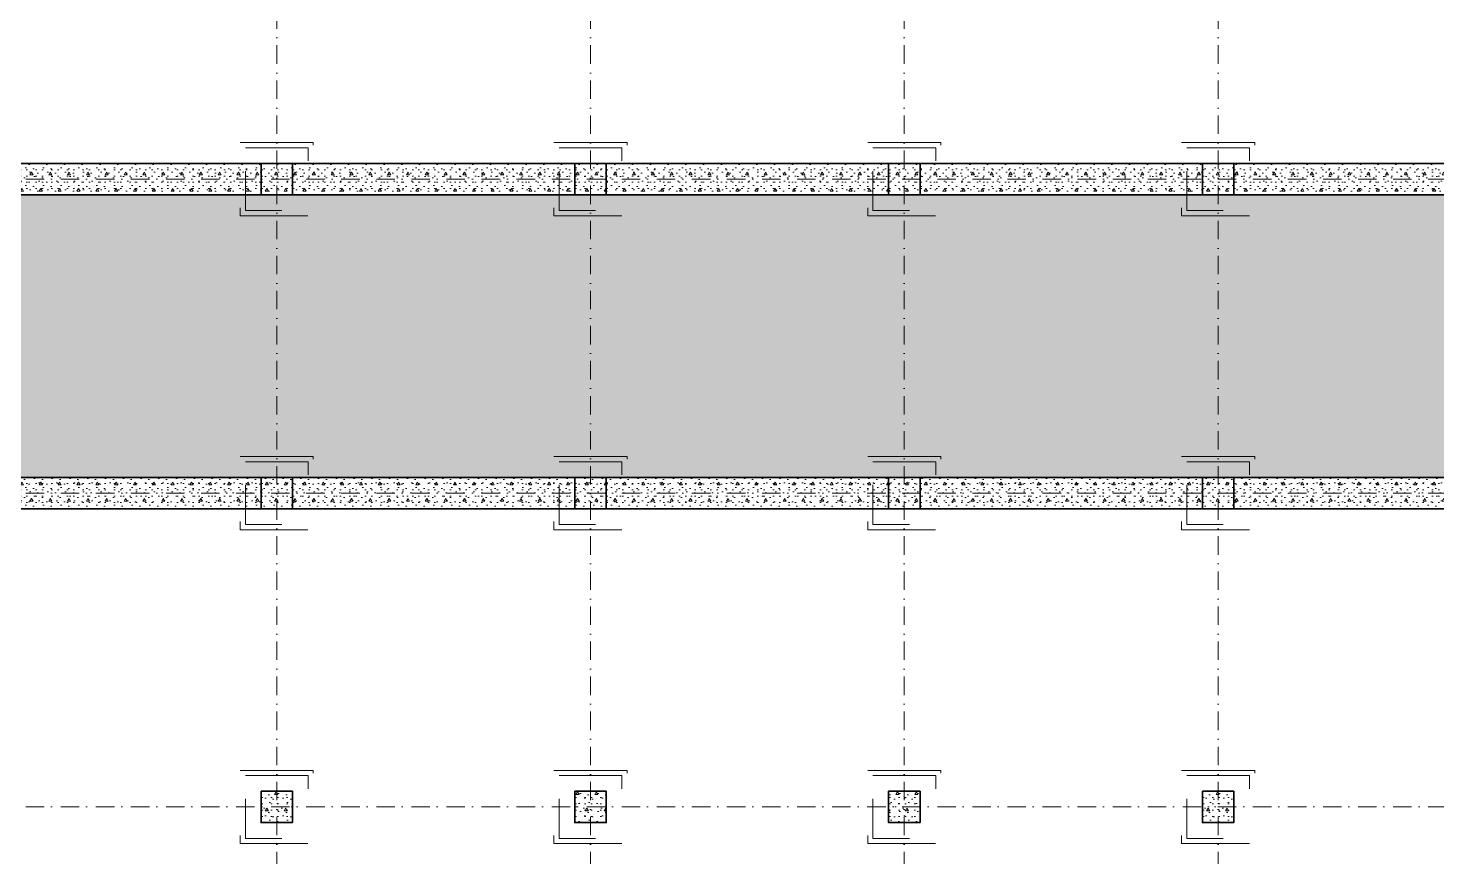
# Model space of a CAD drawing. Header units: millimetres. Extents: x -10605 to 101260, y -15987 to 46355.
# Drawn here: x 17248 to 44181, y 5047 to 20887 of the extents above; entities that cross this region are included whole.
import ezdxf
from ezdxf.enums import TextEntityAlignment as Align

# ---------------------------------------------------------------- set-up
doc = ezdxf.new("R2010")
doc.units = ezdxf.units.MM
doc.header["$MEASUREMENT"] = 0
doc.linetypes.add('Dashed', pattern=[2903.22, 1451.61, -1451.61])
doc.linetypes.add('Dot & Dashed', pattern=[670.277762, 352.777767, -176.388884, 0, -141.111112])
for name, color, linetype, lineweight in [('0_Ном._пера__200', 7, 'Continuous', 0), ('Оси_Ном._пера__200', 7, 'Continuous', 0), ('Паспорта Зон Archicad_Ном._пера__100', 7, 'Continuous', 9), ('Стены _Ном._пера__200', 7, 'Continuous', 0), ('Стены _Ном._пера__97', 7, 'Continuous', 35)]:
    doc.layers.add(name, color=color, linetype=linetype, lineweight=lineweight)
for name, color, linetype in [('Зоны', 7, 'Continuous'), ('Оси', 7, 'Continuous'), ('Стены', 7, 'Continuous')]:
    doc.layers.add(name, color=color, linetype=linetype)
doc.layers.add('Зоны_Ном._пера__94', color=7, linetype='Continuous', lineweight=5, true_color=0xc29f9f9f)
doc.layers.add('Стены _Ном._пера__2', color=7, linetype='Continuous', lineweight=0, true_color=0xc2747474)
doc.styles.add('РЎР“Р•РќР•Р\xa0РР\xa0_РЎРўРР›Р¬_1', font='arial.ttf')
pattern_1 = [(0, (0, 0), (0, 623.538), [60, -300]), (0, (180, 311.8), (0, 623.538), [60, -300]), (60, (0, 0), (-540, 311.769), [60, -300]), (60, (360, 0), (-540, 311.769), [60, -300]), (120, (60, 0), (540, 311.769), [60, -300]), (120, (420, 0), (540, 311.769), [60, -300]), (0, (0, 60), (0, 120), [0, -120, 0, -180]), (45, (60, 60), (-84.85282, 84.85282), [0, -90, 0, -150])]

# ---------------------------------------------------------------- blocks, each defined once
blk = doc.blocks.new('Перекрытие_1', base_point=(-300, 11700))
at = {"layer": '0_Ном._пера__200', "color": 7, "linetype": 'Continuous', "lineweight": 0, "flags": 128}
blk.add_lwpolyline([(-300, 11700), (-300, 18300), (98300, 18300), (98300, 11700), (52300, 11700), (52300, 5700), (45700, 5700), (45700, 11700)], close=True, dxfattribs=at)
blk = doc.blocks.new('Перекрытие_27', base_point=(39300, 12700))
at = {"layer": 'Стены _Ном._пера__200', "color": 7, "linetype": 'Dashed', "lineweight": 0, "flags": 128}
blk.add_lwpolyline([(39300, 12700), (40700, 12700), (40700, 11300), (39300, 11300)], close=True, dxfattribs=at)
blk = doc.blocks.new('Перекрытие_28', base_point=(39400, 12600))
at = {"layer": 'Стены _Ном._пера__200', "color": 7, "linetype": 'Dashed', "lineweight": 0, "flags": 128}
blk.add_lwpolyline([(39400, 12600), (40600, 12600), (40600, 11400), (39400, 11400)], close=True, dxfattribs=at)
blk = doc.blocks.new('Перекрытие_29', base_point=(33300, 12700))
at = {"layer": 'Стены _Ном._пера__200', "color": 7, "linetype": 'Dashed', "lineweight": 0, "flags": 128}
blk.add_lwpolyline([(33300, 12700), (34700, 12700), (34700, 11300), (33300, 11300)], close=True, dxfattribs=at)
blk = doc.blocks.new('Перекрытие_30', base_point=(33400, 12600))
at = {"layer": 'Стены _Ном._пера__200', "color": 7, "linetype": 'Dashed', "lineweight": 0, "flags": 128}
blk.add_lwpolyline([(33400, 12600), (34600, 12600), (34600, 11400), (33400, 11400)], close=True, dxfattribs=at)
blk = doc.blocks.new('Перекрытие_31', base_point=(27300, 12700))
at = {"layer": 'Стены _Ном._пера__200', "color": 7, "linetype": 'Dashed', "lineweight": 0, "flags": 128}
blk.add_lwpolyline([(27300, 12700), (28700, 12700), (28700, 11300), (27300, 11300)], close=True, dxfattribs=at)
blk = doc.blocks.new('Перекрытие_32', base_point=(27400, 12600))
at = {"layer": 'Стены _Ном._пера__200', "color": 7, "linetype": 'Dashed', "lineweight": 0, "flags": 128}
blk.add_lwpolyline([(27400, 12600), (28600, 12600), (28600, 11400), (27400, 11400)], close=True, dxfattribs=at)
blk = doc.blocks.new('Перекрытие_33', base_point=(21300, 12700))
at = {"layer": 'Стены _Ном._пера__200', "color": 7, "linetype": 'Dashed', "lineweight": 0, "flags": 128}
blk.add_lwpolyline([(21300, 12700), (22700, 12700), (22700, 11300), (21300, 11300)], close=True, dxfattribs=at)
blk = doc.blocks.new('Перекрытие_34', base_point=(21400, 12600))
at = {"layer": 'Стены _Ном._пера__200', "color": 7, "linetype": 'Dashed', "lineweight": 0, "flags": 128}
blk.add_lwpolyline([(21400, 12600), (22600, 12600), (22600, 11400), (21400, 11400)], close=True, dxfattribs=at)
blk = doc.blocks.new('Перекрытие_63', base_point=(39300, 6700))
at = {"layer": 'Стены _Ном._пера__200', "color": 7, "linetype": 'Dashed', "lineweight": 0, "flags": 128}
blk.add_lwpolyline([(39300, 6700), (40700, 6700), (40700, 5300), (39300, 5300)], close=True, dxfattribs=at)
blk = doc.blocks.new('Перекрытие_64', base_point=(39400, 6600))
at = {"layer": 'Стены _Ном._пера__200', "color": 7, "linetype": 'Dashed', "lineweight": 0, "flags": 128}
blk.add_lwpolyline([(39400, 6600), (40600, 6600), (40600, 5400), (39400, 5400)], close=True, dxfattribs=at)
blk = doc.blocks.new('Перекрытие_65', base_point=(33300, 6700))
at = {"layer": 'Стены _Ном._пера__200', "color": 7, "linetype": 'Dashed', "lineweight": 0, "flags": 128}
blk.add_lwpolyline([(33300, 6700), (34700, 6700), (34700, 5300), (33300, 5300)], close=True, dxfattribs=at)
blk = doc.blocks.new('Перекрытие_66', base_point=(33400, 6600))
at = {"layer": 'Стены _Ном._пера__200', "color": 7, "linetype": 'Dashed', "lineweight": 0, "flags": 128}
blk.add_lwpolyline([(33400, 6600), (34600, 6600), (34600, 5400), (33400, 5400)], close=True, dxfattribs=at)
blk = doc.blocks.new('Перекрытие_67', base_point=(27300, 6700))
at = {"layer": 'Стены _Ном._пера__200', "color": 7, "linetype": 'Dashed', "lineweight": 0, "flags": 128}
blk.add_lwpolyline([(27300, 6700), (28700, 6700), (28700, 5300), (27300, 5300)], close=True, dxfattribs=at)
blk = doc.blocks.new('Перекрытие_68', base_point=(27400, 6600))
at = {"layer": 'Стены _Ном._пера__200', "color": 7, "linetype": 'Dashed', "lineweight": 0, "flags": 128}
blk.add_lwpolyline([(27400, 6600), (28600, 6600), (28600, 5400), (27400, 5400)], close=True, dxfattribs=at)
blk = doc.blocks.new('Перекрытие_69', base_point=(21300, 6700))
at = {"layer": 'Стены _Ном._пера__200', "color": 7, "linetype": 'Dashed', "lineweight": 0, "flags": 128}
blk.add_lwpolyline([(21300, 6700), (22700, 6700), (22700, 5300), (21300, 5300)], close=True, dxfattribs=at)
blk = doc.blocks.new('Перекрытие_70', base_point=(21400, 6600))
at = {"layer": 'Стены _Ном._пера__200', "color": 7, "linetype": 'Dashed', "lineweight": 0, "flags": 128}
blk.add_lwpolyline([(21400, 6600), (22600, 6600), (22600, 5400), (21400, 5400)], close=True, dxfattribs=at)
blk = doc.blocks.new('Перекрытие_135', base_point=(39300, 18700))
at = {"layer": 'Стены _Ном._пера__200', "color": 7, "linetype": 'Dashed', "lineweight": 0, "flags": 128}
blk.add_lwpolyline([(39300, 18700), (40700, 18700), (40700, 17300), (39300, 17300)], close=True, dxfattribs=at)
blk = doc.blocks.new('Перекрытие_136', base_point=(39400, 18600))
at = {"layer": 'Стены _Ном._пера__200', "color": 7, "linetype": 'Dashed', "lineweight": 0, "flags": 128}
blk.add_lwpolyline([(39400, 18600), (40600, 18600), (40600, 17400), (39400, 17400)], close=True, dxfattribs=at)
blk = doc.blocks.new('Перекрытие_137', base_point=(33300, 18700))
at = {"layer": 'Стены _Ном._пера__200', "color": 7, "linetype": 'Dashed', "lineweight": 0, "flags": 128}
blk.add_lwpolyline([(33300, 18700), (34700, 18700), (34700, 17300), (33300, 17300)], close=True, dxfattribs=at)
blk = doc.blocks.new('Перекрытие_138', base_point=(33400, 18600))
at = {"layer": 'Стены _Ном._пера__200', "color": 7, "linetype": 'Dashed', "lineweight": 0, "flags": 128}
blk.add_lwpolyline([(33400, 18600), (34600, 18600), (34600, 17400), (33400, 17400)], close=True, dxfattribs=at)
blk = doc.blocks.new('Перекрытие_139', base_point=(27300, 18700))
at = {"layer": 'Стены _Ном._пера__200', "color": 7, "linetype": 'Dashed', "lineweight": 0, "flags": 128}
blk.add_lwpolyline([(27300, 18700), (28700, 18700), (28700, 17300), (27300, 17300)], close=True, dxfattribs=at)
blk = doc.blocks.new('Перекрытие_140', base_point=(27400, 18600))
at = {"layer": 'Стены _Ном._пера__200', "color": 7, "linetype": 'Dashed', "lineweight": 0, "flags": 128}
blk.add_lwpolyline([(27400, 18600), (28600, 18600), (28600, 17400), (27400, 17400)], close=True, dxfattribs=at)
blk = doc.blocks.new('Перекрытие_141', base_point=(21300, 18700))
at = {"layer": 'Стены _Ном._пера__200', "color": 7, "linetype": 'Dashed', "lineweight": 0, "flags": 128}
blk.add_lwpolyline([(21300, 18700), (22700, 18700), (22700, 17300), (21300, 17300)], close=True, dxfattribs=at)
blk = doc.blocks.new('Перекрытие_142', base_point=(21400, 18600))
at = {"layer": 'Стены _Ном._пера__200', "color": 7, "linetype": 'Dashed', "lineweight": 0, "flags": 128}
blk.add_lwpolyline([(21400, 18600), (22600, 18600), (22600, 17400), (21400, 17400)], close=True, dxfattribs=at)
blk = doc.blocks.new('Перекрытие_291', base_point=(-300, 11700))
at = {"layer": '0_Ном._пера__200', "color": 7, "linetype": 'Continuous', "lineweight": 0, "flags": 128}
blk.add_lwpolyline([(-300, 11700), (-300, 18300), (98300, 18300), (98300, 11700), (52300, 11700), (52300, 5700), (45700, 5700), (45700, 11700)], close=True, dxfattribs=at)
blk = doc.blocks.new('Стена_5', base_point=(0, 12000))
at = {"layer": 'Стены _Ном._пера__2', "linetype": 'Continuous', "lineweight": 0, "true_color": 0x747474}
h = blk.add_hatch(dxfattribs=at)
h.set_pattern_fill('бетон_строительный__2_', color=8, style=0, pattern_type=2)
h.set_pattern_definition(pattern_1)
h.paths.add_polyline_path([(21700, 12300), (16300, 12300), (16300, 11700), (21700, 11700)])
h = blk.add_hatch(dxfattribs=at)
h.set_pattern_fill('бетон_строительный__2_', color=8, style=0, pattern_type=2)
h.set_pattern_definition(pattern_1)
h.paths.add_polyline_path([(22300, 12300), (22300, 11700), (27700, 11700), (27700, 12300)])
h = blk.add_hatch(dxfattribs=at)
h.set_pattern_fill('бетон_строительный__2_', color=8, style=0, pattern_type=2)
h.set_pattern_definition(pattern_1)
h.paths.add_polyline_path([(33700, 12300), (28300, 12300), (28300, 11700), (33700, 11700)])
h = blk.add_hatch(dxfattribs=at)
h.set_pattern_fill('бетон_строительный__2_', color=8, style=0, pattern_type=2)
h.set_pattern_definition(pattern_1)
h.paths.add_polyline_path([(34300, 12300), (34300, 11700), (39700, 11700), (39700, 12300)])
h = blk.add_hatch(dxfattribs=at)
h.set_pattern_fill('бетон_строительный__2_', color=8, style=0, pattern_type=2)
h.set_pattern_definition(pattern_1)
h.paths.add_polyline_path([(45700, 12300), (40300, 12300), (40300, 11700), (45700, 11700)])
at = {"layer": 'Стены _Ном._пера__97', "color": 7, "linetype": 'Continuous', "lineweight": 35, "flags": 128}
for points in [[(21700, 12300), (16300, 12300)], [(27700, 12300), (22300, 12300)], [(33700, 12300), (28300, 12300)], [(39700, 12300), (34300, 12300)], [(45700, 12300), (40300, 12300)], [(16300, 11700), (21700, 11700)], [(22300, 11700), (27700, 11700)], [(28300, 11700), (33700, 11700)], [(34300, 11700), (39700, 11700)], [(40300, 11700), (45700, 11700)]]:
    blk.add_lwpolyline(points, dxfattribs=at)
blk = doc.blocks.new('Стена_11', base_point=(98000, 18000))
at = {"layer": 'Стены _Ном._пера__2', "linetype": 'Continuous', "lineweight": 0, "true_color": 0x747474}
h = blk.add_hatch(dxfattribs=at)
h.set_pattern_fill('бетон_строительный__2_', color=8, style=0, pattern_type=2)
h.set_pattern_definition(pattern_1)
h.paths.add_polyline_path([(16300, 18300), (16300, 17700), (21700, 17700), (21700, 18300)])
h = blk.add_hatch(dxfattribs=at)
h.set_pattern_fill('бетон_строительный__2_', color=8, style=0, pattern_type=2)
h.set_pattern_definition(pattern_1)
h.paths.add_polyline_path([(27700, 18300), (22300, 18300), (22300, 17700), (27700, 17700)])
h = blk.add_hatch(dxfattribs=at)
h.set_pattern_fill('бетон_строительный__2_', color=8, style=0, pattern_type=2)
h.set_pattern_definition(pattern_1)
h.paths.add_polyline_path([(28300, 18300), (28300, 17700), (33700, 17700), (33700, 18300)])
h = blk.add_hatch(dxfattribs=at)
h.set_pattern_fill('бетон_строительный__2_', color=8, style=0, pattern_type=2)
h.set_pattern_definition(pattern_1)
h.paths.add_polyline_path([(34300, 18300), (34300, 17700), (39700, 17700), (39700, 18300)])
h = blk.add_hatch(dxfattribs=at)
h.set_pattern_fill('бетон_строительный__2_', color=8, style=0, pattern_type=2)
h.set_pattern_definition(pattern_1)
h.paths.add_polyline_path([(45700, 18300), (40300, 18300), (40300, 17700), (45700, 17700)])
at = {"layer": 'Стены _Ном._пера__97', "color": 7, "linetype": 'Continuous', "lineweight": 35, "flags": 128}
for points in [[(21700, 18300), (16300, 18300)], [(27700, 18300), (22300, 18300)], [(33700, 18300), (28300, 18300)], [(39700, 18300), (34300, 18300)], [(45700, 18300), (40300, 18300)], [(16300, 17700), (21700, 17700)], [(22300, 17700), (27700, 17700)], [(28300, 17700), (33700, 17700)], [(34300, 17700), (39700, 17700)], [(40300, 17700), (45700, 17700)]]:
    blk.add_lwpolyline(points, dxfattribs=at)
blk = doc.blocks.new('Колонна_13', base_point=(40000, 12000))
at = {"layer": 'Стены', "linetype": 'Continuous', "lineweight": 0, "true_color": 0x000000}
h = blk.add_hatch(dxfattribs=at)
h.set_pattern_fill('бетон_строительный__2_', color=18, style=0, pattern_type=2)
h.set_pattern_definition(pattern_1)
h.paths.add_polyline_path([(39700, 12300), (39700, 11700), (40300, 11700), (40300, 12300)])
at = {"layer": 'Стены _Ном._пера__97', "color": 7, "linetype": 'Continuous', "lineweight": 35, "flags": 128}
blk.add_lwpolyline([(39700, 12300), (39700, 11700), (40300, 11700), (40300, 12300)], close=True, dxfattribs=at)
blk = doc.blocks.new('Колонна_14', base_point=(34000, 12000))
at = {"layer": 'Стены', "linetype": 'Continuous', "lineweight": 0, "true_color": 0x000000}
h = blk.add_hatch(dxfattribs=at)
h.set_pattern_fill('бетон_строительный__2_', color=18, style=0, pattern_type=2)
h.set_pattern_definition(pattern_1)
h.paths.add_polyline_path([(33700, 12300), (33700, 11700), (34300, 11700), (34300, 12300)])
at = {"layer": 'Стены _Ном._пера__97', "color": 7, "linetype": 'Continuous', "lineweight": 35, "flags": 128}
blk.add_lwpolyline([(33700, 12300), (33700, 11700), (34300, 11700), (34300, 12300)], close=True, dxfattribs=at)
blk = doc.blocks.new('Колонна_15', base_point=(28000, 12000))
at = {"layer": 'Стены', "linetype": 'Continuous', "lineweight": 0, "true_color": 0x000000}
h = blk.add_hatch(dxfattribs=at)
h.set_pattern_fill('бетон_строительный__2_', color=18, style=0, pattern_type=2)
h.set_pattern_definition(pattern_1)
h.paths.add_polyline_path([(27700, 12300), (27700, 11700), (28300, 11700), (28300, 12300)])
at = {"layer": 'Стены _Ном._пера__97', "color": 7, "linetype": 'Continuous', "lineweight": 35, "flags": 128}
blk.add_lwpolyline([(27700, 12300), (27700, 11700), (28300, 11700), (28300, 12300)], close=True, dxfattribs=at)
blk = doc.blocks.new('Колонна_16', base_point=(22000, 12000))
at = {"layer": 'Стены', "linetype": 'Continuous', "lineweight": 0, "true_color": 0x000000}
h = blk.add_hatch(dxfattribs=at)
h.set_pattern_fill('бетон_строительный__2_', color=18, style=0, pattern_type=2)
h.set_pattern_definition(pattern_1)
h.paths.add_polyline_path([(21700, 12300), (21700, 11700), (22300, 11700), (22300, 12300)])
at = {"layer": 'Стены _Ном._пера__97', "color": 7, "linetype": 'Continuous', "lineweight": 35, "flags": 128}
blk.add_lwpolyline([(21700, 12300), (21700, 11700), (22300, 11700), (22300, 12300)], close=True, dxfattribs=at)
blk = doc.blocks.new('Колонна_31', base_point=(40000, 6000))
at = {"layer": 'Стены', "linetype": 'Continuous', "lineweight": 0, "true_color": 0x000000}
h = blk.add_hatch(dxfattribs=at)
h.set_pattern_fill('бетон_строительный__2_', color=18, style=0, pattern_type=2)
h.set_pattern_definition(pattern_1)
h.paths.add_polyline_path([(39700, 6300), (39700, 5700), (40300, 5700), (40300, 6300)])
at = {"layer": 'Стены _Ном._пера__97', "color": 7, "linetype": 'Continuous', "lineweight": 35, "flags": 128}
blk.add_lwpolyline([(39700, 6300), (39700, 5700), (40300, 5700), (40300, 6300)], close=True, dxfattribs=at)
blk = doc.blocks.new('Колонна_32', base_point=(34000, 6000))
at = {"layer": 'Стены', "linetype": 'Continuous', "lineweight": 0, "true_color": 0x000000}
h = blk.add_hatch(dxfattribs=at)
h.set_pattern_fill('бетон_строительный__2_', color=18, style=0, pattern_type=2)
h.set_pattern_definition(pattern_1)
h.paths.add_polyline_path([(33700, 6300), (33700, 5700), (34300, 5700), (34300, 6300)])
at = {"layer": 'Стены _Ном._пера__97', "color": 7, "linetype": 'Continuous', "lineweight": 35, "flags": 128}
blk.add_lwpolyline([(33700, 6300), (33700, 5700), (34300, 5700), (34300, 6300)], close=True, dxfattribs=at)
blk = doc.blocks.new('Колонна_33', base_point=(28000, 6000))
at = {"layer": 'Стены', "linetype": 'Continuous', "lineweight": 0, "true_color": 0x000000}
h = blk.add_hatch(dxfattribs=at)
h.set_pattern_fill('бетон_строительный__2_', color=18, style=0, pattern_type=2)
h.set_pattern_definition(pattern_1)
h.paths.add_polyline_path([(27700, 6300), (27700, 5700), (28300, 5700), (28300, 6300)])
at = {"layer": 'Стены _Ном._пера__97', "color": 7, "linetype": 'Continuous', "lineweight": 35, "flags": 128}
blk.add_lwpolyline([(27700, 6300), (27700, 5700), (28300, 5700), (28300, 6300)], close=True, dxfattribs=at)
blk = doc.blocks.new('Колонна_34', base_point=(22000, 6000))
at = {"layer": 'Стены', "linetype": 'Continuous', "lineweight": 0, "true_color": 0x000000}
h = blk.add_hatch(dxfattribs=at)
h.set_pattern_fill('бетон_строительный__2_', color=18, style=0, pattern_type=2)
h.set_pattern_definition(pattern_1)
h.paths.add_polyline_path([(21700, 6300), (21700, 5700), (22300, 5700), (22300, 6300)])
at = {"layer": 'Стены _Ном._пера__97', "color": 7, "linetype": 'Continuous', "lineweight": 35, "flags": 128}
blk.add_lwpolyline([(21700, 6300), (21700, 5700), (22300, 5700), (22300, 6300)], close=True, dxfattribs=at)
blk = doc.blocks.new('Колонна_67', base_point=(40000, 18000))
at = {"layer": 'Стены', "linetype": 'Continuous', "lineweight": 0, "true_color": 0x000000}
h = blk.add_hatch(dxfattribs=at)
h.set_pattern_fill('бетон_строительный__2_', color=18, style=0, pattern_type=2)
h.set_pattern_definition(pattern_1)
h.paths.add_polyline_path([(39700, 18300), (39700, 17700), (40300, 17700), (40300, 18300)])
at = {"layer": 'Стены _Ном._пера__97', "color": 7, "linetype": 'Continuous', "lineweight": 35, "flags": 128}
blk.add_lwpolyline([(39700, 18300), (39700, 17700), (40300, 17700), (40300, 18300)], close=True, dxfattribs=at)
blk = doc.blocks.new('Колонна_68', base_point=(34000, 18000))
at = {"layer": 'Стены', "linetype": 'Continuous', "lineweight": 0, "true_color": 0x000000}
h = blk.add_hatch(dxfattribs=at)
h.set_pattern_fill('бетон_строительный__2_', color=18, style=0, pattern_type=2)
h.set_pattern_definition(pattern_1)
h.paths.add_polyline_path([(33700, 18300), (33700, 17700), (34300, 17700), (34300, 18300)])
at = {"layer": 'Стены _Ном._пера__97', "color": 7, "linetype": 'Continuous', "lineweight": 35, "flags": 128}
blk.add_lwpolyline([(33700, 18300), (33700, 17700), (34300, 17700), (34300, 18300)], close=True, dxfattribs=at)
blk = doc.blocks.new('Колонна_69', base_point=(28000, 18000))
at = {"layer": 'Стены', "linetype": 'Continuous', "lineweight": 0, "true_color": 0x000000}
h = blk.add_hatch(dxfattribs=at)
h.set_pattern_fill('бетон_строительный__2_', color=18, style=0, pattern_type=2)
h.set_pattern_definition(pattern_1)
h.paths.add_polyline_path([(27700, 18300), (27700, 17700), (28300, 17700), (28300, 18300)])
at = {"layer": 'Стены _Ном._пера__97', "color": 7, "linetype": 'Continuous', "lineweight": 35, "flags": 128}
blk.add_lwpolyline([(27700, 18300), (27700, 17700), (28300, 17700), (28300, 18300)], close=True, dxfattribs=at)
blk = doc.blocks.new('Колонна_70', base_point=(22000, 18000))
at = {"layer": 'Стены', "linetype": 'Continuous', "lineweight": 0, "true_color": 0x000000}
h = blk.add_hatch(dxfattribs=at)
h.set_pattern_fill('бетон_строительный__2_', color=18, style=0, pattern_type=2)
h.set_pattern_definition(pattern_1)
h.paths.add_polyline_path([(21700, 18300), (21700, 17700), (22300, 17700), (22300, 18300)])
at = {"layer": 'Стены _Ном._пера__97', "color": 7, "linetype": 'Continuous', "lineweight": 35, "flags": 128}
blk.add_lwpolyline([(21700, 18300), (21700, 17700), (22300, 17700), (22300, 18300)], close=True, dxfattribs=at)
blk = doc.blocks.new('Стандартный Маркер Сетки')
at = {"layer": 'Оси_Ном._пера__200', "color": 7, "linetype": 'Dot & Dashed', "lineweight": 0}
blk.add_line((0, 0), (107805, 0), dxfattribs=at)
at = {"layer": 'Оси_Ном._пера__200', "color": 7, "lineweight": 0, "style": 'РЎР“Р•РќР•Р\xa0РР\xa0_РЎРўРР›Р¬_1'}
blk.add_attdef('AC_MarkerText_1', text='', height=300, dxfattribs=at).set_placement((108205, 150), align=Align.TOP_CENTER)
blk = doc.blocks.new('Технический коридор_2_1', base_point=(36846, 14365))
at = {"layer": 'Зоны_Ном._пера__94', "linetype": 'Continuous', "lineweight": 0, "true_color": 0x272727}
blk.add_hatch(color=250, dxfattribs=at).paths.add_polyline_path([(51700, 12300), (97700, 12300), (97700, 17700), (300, 17700), (300, 12300), (46300, 12300), (46300, 6300), (51700, 6300)])
at = {"layer": 'Паспорта Зон Archicad_Ном._пера__100', "color": 7, "lineweight": 9, "style": 'РЎР“Р•РќР•Р\xa0РР\xa0_РЎРўРР›Р¬_1'}
for tag, p in [('DUMMY_112', (49264, 14932)), ('ROOM_AREA', (50472, 6800))]:
    blk.add_attdef(tag, text='', height=300, dxfattribs=at).set_placement(p, align=Align.MIDDLE_CENTER)
blk = doc.blocks.new('Стандартный Маркер Сетки_4')
at = {"layer": 'Оси_Ном._пера__200', "color": 7, "linetype": 'Dot & Dashed', "lineweight": 0}
blk.add_line((0, 0), (55187, 0), dxfattribs=at)
at = {"layer": 'Оси_Ном._пера__200', "color": 7, "lineweight": 0, "style": 'РЎР“Р•РќР•Р\xa0РР\xa0_РЎРўРР›Р¬_1'}
blk.add_attdef('AC_MarkerText_1', text='', height=300, rotation=90, dxfattribs=at).set_placement((55368, -69), align=Align.TOP_CENTER)

msp = doc.modelspace()

# ---------------------------------------------------------------- linework, layer by layer
at = {"layer": 'Зоны_Ном._пера__94', "color": 253, "linetype": 'Continuous', "lineweight": 5, "true_color": 0x9f9f9f, "flags": 128}
msp.add_lwpolyline([(51699.75542, 12300.00001), (97699.99998, 12300.00001), (97699.99998, 17699.99998), (299.99988, 17699.99998), (299.99988, 12300.00001), (46300.24444, 12300.00001), (46300.24444, 6300.00001), (51699.75542, 6300.00001)], close=True, dxfattribs=at)

# ---------------------------------------------------------------- block references
at = {"color": 7, "linetype": 'Continuous', "lineweight": 0}
for name in ['Перекрытие_1', 'Перекрытие_291']:
    msp.add_blockref(name, (-300.00013, 11700), dxfattribs=at)
at = {"layer": 'Зоны', "color": 7, "linetype": 'Continuous', "lineweight": 9}
msp.add_blockref('Технический коридор_2_1', (36846.36692, 14364.96413), dxfattribs=at)
at = {"layer": 'Оси', "color": 8, "linetype": 'Continuous', "lineweight": 0, "true_color": 0x747474, "zscale": 1000, "rotation": 270}
for p in [(22000, 40000.00005), (28000, 40000.00005), (34000, 40000.00005), (40000, 40000.00005)]:
    msp.add_blockref('Стандартный Маркер Сетки_4', p, dxfattribs=at)
at = {"layer": 'Оси', "color": 8, "linetype": 'Continuous', "lineweight": 0, "true_color": 0x747474, "xscale": -1, "zscale": 1000}
for p in [(98000.00007, 18000), (98000.00007, 12000), (98000.00007, 6000)]:
    msp.add_blockref('Стандартный Маркер Сетки', p, dxfattribs=at)
at = {"layer": 'Стены', "color": 7, "linetype": 'Dashed', "lineweight": 0}
for name, p in [('Перекрытие_141', (21300, 18700)), ('Перекрытие_142', (21400, 18600)), ('Перекрытие_139', (27300, 18700)), ('Перекрытие_140', (27400, 18600)), ('Перекрытие_137', (33300, 18700)), ('Перекрытие_138', (33400, 18600)), ('Перекрытие_135', (39300, 18700)), ('Перекрытие_136', (39400, 18600)), ('Перекрытие_33', (21300, 12700)), ('Перекрытие_31', (27300, 12700)), ('Перекрытие_29', (33300, 12700)), ('Перекрытие_27', (39300, 12700)), ('Перекрытие_34', (21400, 12600)), ('Перекрытие_32', (27400, 12600)), ('Перекрытие_30', (33400, 12600)), ('Перекрытие_28', (39400, 12600)), ('Перекрытие_69', (21300, 6700)), ('Перекрытие_70', (21400, 6600)), ('Перекрытие_67', (27300, 6700)), ('Перекрытие_68', (27400, 6600)), ('Перекрытие_65', (33300, 6700)), ('Перекрытие_66', (33400, 6600)), ('Перекрытие_63', (39300, 6700)), ('Перекрытие_64', (39400, 6600))]:
    msp.add_blockref(name, p, dxfattribs=at)
at = {"layer": 'Стены', "color": 7, "lineweight": 35}
for name, p in [('Стена_11', (98000.00007, 18000)), ('Колонна_70', (22000, 18000)), ('Колонна_69', (28000, 18000)), ('Колонна_68', (34000, 18000)), ('Колонна_67', (40000, 18000)), ('Стена_5', (0, 12000)), ('Колонна_16', (22000, 12000)), ('Колонна_15', (28000, 12000)), ('Колонна_14', (34000, 12000)), ('Колонна_13', (40000, 12000)), ('Колонна_34', (22000, 6000)), ('Колонна_33', (28000, 6000)), ('Колонна_32', (34000, 6000)), ('Колонна_31', (40000, 6000))]:
    msp.add_blockref(name, p, dxfattribs=at)

doc.saveas('drawing.dxf')
